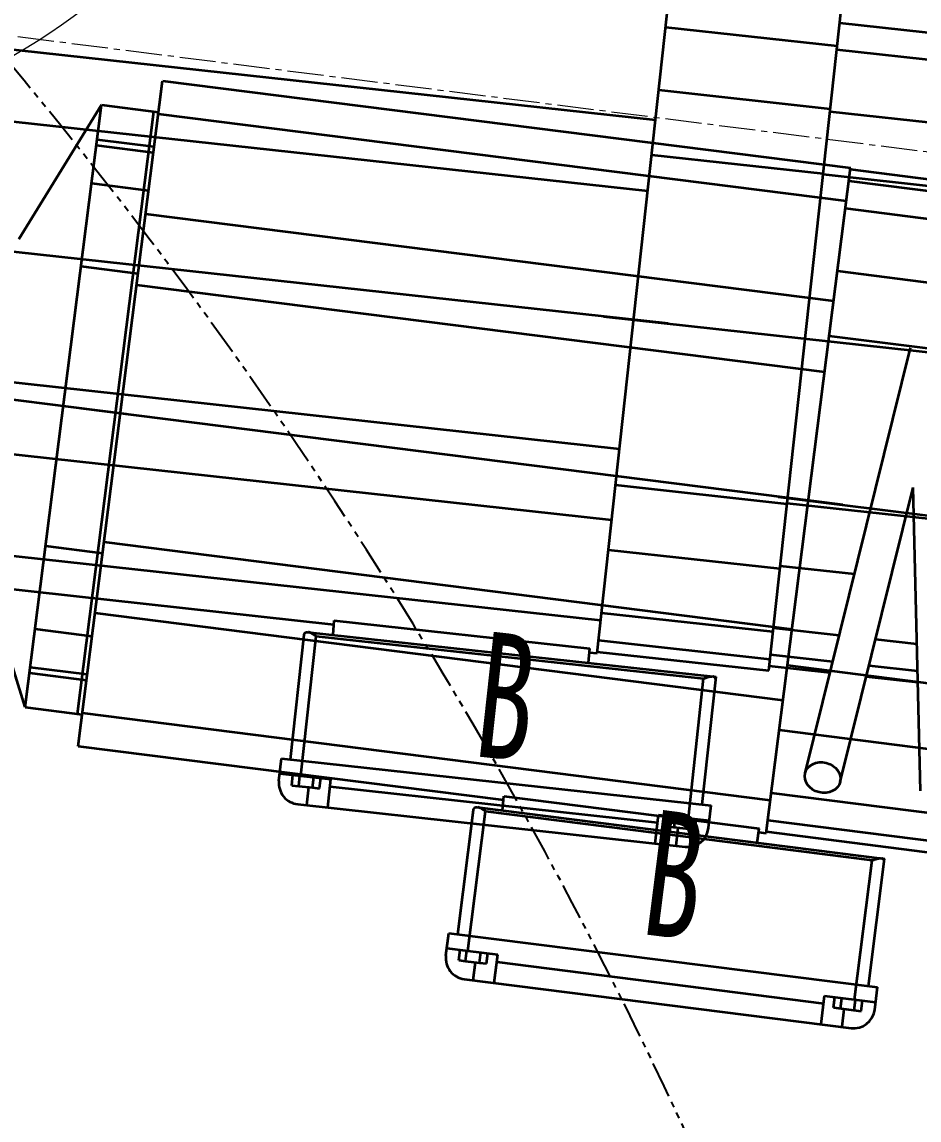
# Model space of a CAD drawing. Header units: millimetres. Extents: x -50460 to 50460, y -35640 to 35640.
# Drawn here: x 18739.2 to 19036, y -4041.1 to -3677.6 of the extents above; entities that cross this region are included whole.
import ezdxf

# ---------------------------------------------------------------- set-up
doc = ezdxf.new("R2010")
doc.units = ezdxf.units.MM
doc.linetypes.add('双点画线', pattern=[22, 12, -2, 2, -2, 2, -2])
doc.linetypes.add('点画线', pattern=[18, 12, -2, 2, -2])
doc.layers.get('0').update_dxf_attribs({"lineweight": 35})
for name, color, linetype, lineweight in [('7', 30, '双点画线', 18), ('CDRAFT0', 7, 'Continuous', 15), ('EB0', 7, 'Continuous', 15), ('EB0_1', 7, 'Continuous', 15), ('中心线层', 1, '点画线', 18), ('尺寸线层', 4, 'Continuous', 18), ('粗实线层', 7, 'Continuous', 15)]:
    doc.layers.add(name, color=color, linetype=linetype, lineweight=lineweight)
doc.styles.get("Standard").update_dxf_attribs({"font": ''})
doc.styles.add('标准', font='', dxfattribs={"width": 0.667})
doc.styles.get('Standard').set_extended_font_data('宋体')
doc.styles.get('标准').set_extended_font_data('宋体')
doc.dimstyles.new('AM_DEMATIC$0', dxfattribs={"dimscale": 120, "dimtxt": 3, "dimasz": 1.5, "dimexe": 1, "dimexo": 0, "dimgap": 1, "dimtad": 1, "dimdsep": 46, "dimtxsty": 'Standard', "dimblk": '_CAXARROW', "dimcen": 0, "dimdle": 3, "dimclrd": 256, "dimclre": 256, "dimclrt": 2, "dimadec": 0, "dimazin": 2, "dimtfac": 0.707107, "dimtdec": 3, "dimtmove": 0, "dimatfit": 3, "dimfxl": 0, "dimfrac": 2, "dimtolj": 1, "dimlwd": 18, "dimarcsym": 0})

# ---------------------------------------------------------------- blocks, each defined once
blk = doc.blocks.new('*X513')
at = {"layer": '尺寸线层', "linetype": 'Continuous', "lineweight": 18, "transparency": 16777216}
for points in [[(22089.95, -1589.73), (22112.45, -1769.73), (22067.45, -1769.73)], [(22089.95, -15589.73), (22112.45, -15409.73), (22067.45, -15409.73)]]:
    blk.add_hatch(color=256, dxfattribs=at).paths.add_polyline_path(points, flags=0)
at = {"layer": '尺寸线层', "transparency": 16777216}
for p, q in [((14580.26, -1589.73), (22209.95, -1589.73)), ((14580.26, -15589.73), (22209.95, -15589.73))]:
    blk.add_line(p, q, dxfattribs=at)
at = {"layer": '尺寸线层', "linetype": 'Continuous', "lineweight": 18, "transparency": 16777216}
blk.add_line((22089.95, -1589.73), (22089.95, -15589.73), dxfattribs=at)
at = {"layer": '尺寸线层', "color": 2, "transparency": 16777216, "insert": (21789.95, -8576.73), "char_height": 360, "width": 2392, "attachment_point": 5, "rotation": 90, "line_spacing_factor": 1.37}
blk.add_mtext('14000', dxfattribs=at)
blk = doc.blocks.new('_CAXARROW')
blk.add_hatch(color=0).paths.add_polyline_path([(0, 0), (-1, 0.125), (-1, -0.125)], flags=0)
blk = doc.blocks.new('*X595')
at = {"layer": 'CDRAFT0', "color": 1, "linetype": 'Continuous', "lineweight": 35}
for p, q in [((456.23, -252.22), (480.42, -31.55)), ((513.04, -257.95), (537.13, -38.27)), ((536.55, -43.52), (653.75, -56.37)), ((478.95, -44.95), (535.71, -51.17)), ((247.45, -50.69), (475.58, -75.7)), ((535.59, -52.34), (652.78, -65.19)), ((476.67, -65.76), (533.43, -71.98)), ((244.87, -74.21), (473, -99.22)), ((533.33, -72.9), (650.53, -85.75)), ((474.32, -87.24), (531.08, -93.46)), ((531.06, -93.66), (648.25, -106.51)), ((479.81, -143.14), (227.22, -115.45)), ((458.39, -140.8), (677.08, -164.77)), ((525.07, -291.95), (559.92, -151.13)), ((235.52, -159.54), (463.65, -184.55)), ((232.94, -183.06), (461.07, -208.07)), ((462.33, -196.54), (519.09, -202.76)), ((536.71, -294.83), (560.83, -197.41)), ((563.26, -297.74), (560.83, -197.41)), ((519.12, -202.55), (636.31, -215.4)), ((229.3, -216.26), (457.43, -241.27)), ((459.98, -218.02), (516.74, -224.24)), ((516.84, -223.32), (541.38, -226.01)), ((228.1, -227.21), (369.13, -242.68)), ((457.7, -238.83), (514.46, -245.05)), ((368.87, -246.17), (369.22, -241.42)), ((369.22, -241.42), (453.88, -250.7)), ((354.79, -287.38), (359.32, -246.13)), ((358.22, -292.79), (363.29, -246.56)), ((359.32, -246.13), (359.33, -246.04)), ((359.33, -246.04), (359.35, -245.95)), ((359.35, -245.95), (359.38, -245.86)), ((359.38, -245.86), (359.42, -245.77)), ((359.42, -245.77), (359.47, -245.69)), ((359.47, -245.69), (359.53, -245.61)), ((359.53, -245.61), (359.6, -245.54)), ((359.6, -245.54), (359.67, -245.47)), ((359.67, -245.47), (359.76, -245.4)), ((359.76, -245.4), (359.85, -245.35)), ((359.85, -245.35), (359.95, -245.3)), ((359.95, -245.3), (360.05, -245.27)), ((360.05, -245.27), (360.17, -245.25)), ((360.17, -245.25), (360.29, -245.24)), ((360.29, -245.24), (360.42, -245.24)), ((360.42, -245.24), (495.61, -260.06)), ((360.92, -245.3), (360.77, -245.28)), ((361.08, -245.34), (360.92, -245.3)), ((361.24, -245.4), (361.08, -245.34)), ((361.4, -245.46), (361.24, -245.4)), ((361.56, -245.54), (361.4, -245.46)), ((361.73, -245.62), (361.56, -245.54)), ((361.9, -245.71), (361.73, -245.62)), ((362.08, -245.81), (361.9, -245.71)), ((362.25, -245.91), (362.08, -245.81)), ((362.43, -246.01), (362.25, -245.91)), ((362.6, -246.12), (362.43, -246.01)), ((362.78, -246.23), (362.6, -246.12)), ((362.95, -246.34), (362.78, -246.23)), ((363.12, -246.45), (362.95, -246.34)), ((363.29, -246.56), (363.12, -246.45)), ((363.29, -246.56), (491.52, -260.62)), ((514.59, -243.88), (536.37, -246.27)), ((453.36, -255.43), (453.88, -250.7)), ((456.7, -247.95), (513.46, -254.18)), ((548.41, -247.59), (562.08, -249.08)), ((453.74, -251.95), (456.23, -252.22)), ((456.28, -251.73), (513.04, -257.95)), ((513.62, -252.7), (534.22, -254.96)), ((513.21, -256.46), (533.3, -258.66)), ((546.26, -256.28), (562.29, -258.04)), ((486.46, -306.84), (491.52, -260.62)), ((490.98, -302.31), (495.61, -260.06)), ((491.52, -260.62), (491.71, -260.55)), ((491.71, -260.55), (491.9, -260.48)), ((491.9, -260.48), (492.1, -260.41)), ((492.1, -260.41), (492.29, -260.34)), ((492.29, -260.34), (492.49, -260.27)), ((492.49, -260.27), (492.68, -260.21)), ((492.68, -260.21), (492.87, -260.15)), ((492.87, -260.15), (493.06, -260.09)), ((493.06, -260.09), (493.25, -260.04)), ((493.25, -260.04), (493.43, -260)), ((493.43, -260), (493.61, -259.96)), ((493.61, -259.96), (493.78, -259.93)), ((493.78, -259.93), (493.95, -259.91)), ((493.95, -259.91), (494.11, -259.91)), ((494.11, -259.91), (494.26, -259.92)), ((494.74, -259.98), (494.61, -259.95)), ((494.86, -260.01), (494.74, -259.98)), ((494.96, -260.06), (494.86, -260.01)), ((495.06, -260.12), (494.96, -260.06)), ((495.15, -260.18), (495.06, -260.12)), ((495.23, -260.26), (495.15, -260.18)), ((495.3, -260.34), (495.23, -260.26)), ((495.35, -260.42), (495.3, -260.34)), ((495.4, -260.51), (495.35, -260.42)), ((495.44, -260.6), (495.4, -260.51)), ((495.47, -260.69), (495.44, -260.6)), ((495.49, -260.78), (495.47, -260.69)), ((495.5, -260.88), (495.49, -260.78)), ((495.51, -260.97), (495.5, -260.88)), ((495.5, -261.06), (495.51, -260.97)), ((545.34, -259.98), (562.39, -261.85)), ((350.99, -294.51), (351.81, -287.05)), ((351.81, -287.05), (493.96, -302.64)), ((351.27, -292.02), (358.22, -292.79)), ((355.24, -295.98), (355.62, -292.5)), ((357.54, -296.23), (357.92, -292.75)), ((358.22, -292.79), (368.16, -293.88)), ((362.13, -296.73), (362.51, -293.26)), ((364.42, -296.99), (364.8, -293.51)), ((367.13, -303.32), (368.16, -293.88)), ((355.24, -295.98), (357.54, -296.23)), ((357.54, -296.23), (362.13, -296.73)), ((360.17, -302.56), (360.83, -296.59)), ((362.13, -296.73), (364.42, -296.99)), ((367.89, -296.36), (476.24, -308.24)), ((357.19, -302.23), (485.42, -316.29)), ((365.39, -303.13), (365.39, -303.13)), ((366.06, -303.2), (366.06, -303.2)), ((378.1, -304.52), (378.1, -304.52)), ((493.14, -310.09), (493.96, -302.64)), ((391.1, -305.95), (391.1, -305.95)), ((392.36, -306.08), (392.36, -306.08)), ((475.48, -315.2), (476.52, -305.75)), ((476.52, -305.75), (493.41, -307.61)), ((479.5, -309.6), (479.88, -306.12)), ((481.79, -309.85), (482.17, -306.37)), ((486.38, -310.36), (486.76, -306.88)), ((488.68, -310.61), (489.06, -307.13)), ((421.84, -309.32), (421.84, -309.32)), ((479.5, -309.6), (488.68, -310.61)), ((482.44, -315.96), (483.09, -310))]:
    blk.add_line(p, q, dxfattribs=at)
for centre, start, end in [((357.95, -295.27), 173.7431, 263.7431), ((486.18, -309.33), 263.7431, 353.7431)]:
    blk.add_arc(centre, 7, start, end, dxfattribs=at)
blk.add_ellipse((530.89, -293.39), major_axis=(-5.82, 1.44), ratio=0.835479, dxfattribs=at)
at = {"layer": 'CDRAFT0', "color": 1, "linetype": 'Continuous', "lineweight": 35, "insert": (419.16, -244.84), "char_height": 41.6, "width": 52.1702, "attachment_point": 1, "rotation": 353.7431, "line_spacing_factor": 1.15057, "style": '标准'}
blk.add_mtext('\\T1.1;B', dxfattribs=at)
blk = doc.blocks.new('*X593')
at = {"layer": '尺寸线层'}
blk.add_blockref('*X595', (3196.17, -531), dxfattribs=at)
blk = doc.blocks.new('*X566')
at = {"layer": 'EB0'}
blk.add_blockref('*X593', (-3215.73, 352.57), dxfattribs=at)
blk = doc.blocks.new('*X625')
at = {"layer": 'EB0_1'}
blk.add_arc((-19.84, 2.51), 195, 262.7792, 82.7792, dxfattribs=at)
blk = doc.blocks.new('*X628')
at = {"layer": 'CDRAFT0', "color": 1, "linetype": 'Continuous', "lineweight": 35}
for p, q in [((224.24, -231.02), (252.14, -10.78)), ((252.14, -10.78), (479.82, -39.63)), ((204.68, -63.23), (231.98, -18.81)), ((206.71, -218.21), (231.98, -18.81)), ((224.07, -220.41), (249.34, -21.01)), ((231.98, -18.81), (250.83, -21.2)), ((250.76, -21.71), (478.44, -50.56)), ((230.29, -32.12), (249.14, -34.51)), ((230.53, -30.2), (249.38, -32.59)), ((451.92, -259.86), (479.82, -39.63)), ((479.76, -40.12), (536.41, -47.3)), ((228.69, -44.75), (247.54, -47.14)), ((479.28, -43.89), (535.93, -51.06)), ((478.13, -53), (534.78, -60.17)), ((246.56, -54.84), (474.24, -83.69)), ((225.21, -72.22), (244.06, -74.61)), ((475.5, -73.77), (532.15, -80.94)), ((243.59, -78.32), (471.27, -107.17)), ((472.78, -95.2), (529.43, -102.38)), ((240.23, -121.16), (162.75, -111.34)), ((477.33, -151.2), (225.25, -119.26)), ((455.95, -148.49), (674.21, -176.14)), ((232.8, -163.48), (460.48, -192.32)), ((213.48, -164.8), (232.33, -167.18)), ((206.71, -218.21), (191.35, -168.39)), ((229.82, -186.96), (457.5, -215.8)), ((210, -192.27), (228.85, -194.66)), ((208.16, -206.82), (227, -209.21)), ((208.4, -204.9), (227.25, -207.28)), ((458.96, -204.29), (515.61, -211.46)), ((206.71, -218.21), (225.56, -220.6)), ((225.63, -220.08), (453.31, -248.93)), ((456.25, -225.72), (512.89, -232.9)), ((224.24, -231.02), (364.99, -248.85)), ((453.62, -246.49), (510.26, -253.67)), ((364.67, -252.34), (365.11, -247.6)), ((365.11, -247.6), (449.6, -258.3)), ((349.91, -293.31), (355.12, -252.14)), ((353.25, -298.77), (359.09, -252.64)), ((355.12, -252.14), (355.14, -252.05)), ((355.14, -252.05), (355.16, -251.96)), ((355.16, -251.96), (355.2, -251.87)), ((355.2, -251.87), (355.24, -251.79)), ((355.24, -251.79), (355.29, -251.7)), ((355.29, -251.7), (355.35, -251.62)), ((355.35, -251.62), (355.41, -251.55)), ((355.41, -251.55), (355.49, -251.48)), ((355.49, -251.48), (355.58, -251.42)), ((355.58, -251.42), (355.67, -251.37)), ((355.67, -251.37), (355.77, -251.32)), ((355.77, -251.32), (355.88, -251.29)), ((355.88, -251.29), (355.99, -251.27)), ((355.99, -251.27), (356.11, -251.26)), ((356.11, -251.26), (356.24, -251.27)), ((356.24, -251.27), (491.16, -268.36)), ((356.74, -251.34), (356.59, -251.31)), ((356.9, -251.38), (356.74, -251.34)), ((357.06, -251.44), (356.9, -251.38)), ((357.22, -251.51), (357.06, -251.44)), ((357.38, -251.58), (357.22, -251.51)), ((357.55, -251.67), (357.38, -251.58)), ((357.72, -251.76), (357.55, -251.67)), ((357.89, -251.86), (357.72, -251.76)), ((358.06, -251.97), (357.89, -251.86)), ((358.24, -252.08), (358.06, -251.97)), ((358.41, -252.19), (358.24, -252.08)), ((358.58, -252.3), (358.41, -252.19)), ((358.76, -252.41), (358.58, -252.3)), ((358.93, -252.53), (358.76, -252.41)), ((359.09, -252.64), (358.93, -252.53)), ((359.09, -252.64), (487.07, -268.85)), ((452.46, -255.6), (509.11, -262.78)), ((449, -263.02), (449.6, -258.3)), ((449.44, -259.55), (451.92, -259.86)), ((451.98, -259.37), (508.63, -266.55)), ((481.23, -314.98), (487.07, -268.85)), ((485.82, -310.53), (491.16, -268.36)), ((487.07, -268.85), (487.26, -268.79)), ((487.26, -268.79), (487.45, -268.72)), ((487.45, -268.72), (487.65, -268.65)), ((487.65, -268.65), (487.84, -268.59)), ((487.84, -268.59), (488.04, -268.52)), ((488.04, -268.52), (488.24, -268.46)), ((488.24, -268.46), (488.43, -268.4)), ((488.43, -268.4), (488.62, -268.35)), ((488.62, -268.35), (488.81, -268.3)), ((488.81, -268.3), (488.99, -268.26)), ((488.99, -268.26), (489.17, -268.23)), ((489.17, -268.23), (489.34, -268.2)), ((489.34, -268.2), (489.51, -268.19)), ((489.51, -268.19), (489.67, -268.18)), ((489.67, -268.18), (489.82, -268.19)), ((490.3, -268.26), (490.17, -268.24)), ((490.41, -268.3), (490.3, -268.26)), ((490.52, -268.35), (490.41, -268.3)), ((490.62, -268.41), (490.52, -268.35)), ((490.7, -268.48), (490.62, -268.41)), ((490.78, -268.55), (490.7, -268.48)), ((490.85, -268.63), (490.78, -268.55)), ((490.9, -268.72), (490.85, -268.63)), ((490.95, -268.8), (490.9, -268.72)), ((490.99, -268.9), (490.95, -268.8)), ((491.02, -268.99), (490.99, -268.9)), ((491.03, -269.08), (491.02, -268.99)), ((491.04, -269.17), (491.03, -269.08)), ((491.05, -269.27), (491.04, -269.17)), ((491.04, -269.36), (491.05, -269.27)), ((345.99, -300.37), (346.93, -292.93)), ((346.93, -292.93), (488.8, -310.9)), ((346.3, -297.89), (353.25, -298.77)), ((350.21, -301.91), (350.65, -298.44)), ((352.5, -302.2), (352.94, -298.73)), ((353.25, -298.77), (363.17, -300.03)), ((357.08, -302.78), (357.52, -299.31)), ((359.37, -303.07), (359.81, -299.6)), ((361.97, -309.45), (363.17, -300.03)), ((350.21, -301.91), (352.5, -302.2)), ((352.5, -302.2), (357.08, -302.78)), ((355.03, -308.57), (355.78, -302.62)), ((357.08, -302.78), (359.37, -303.07)), ((362.85, -302.51), (470.99, -316.21)), ((352.05, -308.2), (480.03, -324.41)), ((360.24, -309.23), (360.24, -309.23)), ((360.91, -309.32), (360.91, -309.32)), ((372.93, -310.84), (372.93, -310.84)), ((385.9, -312.48), (385.9, -312.48)), ((487.86, -318.34), (488.8, -310.9)), ((387.15, -312.64), (387.15, -312.64)), ((470.11, -323.15), (471.3, -313.73)), ((471.3, -313.73), (488.17, -315.86)), ((474.22, -317.63), (474.66, -314.15)), ((476.51, -317.92), (476.95, -314.44)), ((481.09, -318.5), (481.53, -315.02)), ((483.38, -318.79), (483.82, -315.31)), ((416.57, -316.37), (416.57, -316.37)), ((474.22, -317.63), (483.38, -318.79)), ((477.05, -324.03), (477.81, -318.08))]:
    blk.add_line(p, q, dxfattribs=at)
for centre, start, end in [((352.93, -301.25), 172.7792, 262.7792), ((480.91, -317.47), 262.7792, 352.7792)]:
    blk.add_arc(centre, 7, start, end, dxfattribs=at)
at = {"layer": 'CDRAFT0', "color": 1, "linetype": 'Continuous', "lineweight": 35, "insert": (414.98, -251.85), "char_height": 41.6, "width": 52.1702, "attachment_point": 1, "rotation": 352.7792, "line_spacing_factor": 1.15057, "style": '标准'}
blk.add_mtext('\\T1.1;B', dxfattribs=at)
blk = doc.blocks.new('*X626')
at = {"layer": '尺寸线层'}
blk.add_blockref('*X628', (3186.78, -584.69), dxfattribs=at)
blk = doc.blocks.new('*X599')
at = {"layer": '中心线层', "linetype": '点画线', "lineweight": 18}
blk.add_line((-4371.85, 402.71), (813.48, -254.27), dxfattribs=at)
at = {"layer": 'EB0'}
blk.add_blockref('*X626', (-3209.34, 406.62), dxfattribs=at)
at = {"layer": '粗实线层'}
blk.add_blockref('*X625', (104.17, -13.2), dxfattribs=at)

msp = doc.modelspace()

# ---------------------------------------------------------------- linework, layer by layer
at = {"layer": '7', "linetype": '双点画线', "lineweight": 25}
msp.add_arc((17505.258, -4714.726), 1600, 0, 90, dxfattribs=at)

# ---------------------------------------------------------------- dimensions: what is measured, and where the dimension line sits
at = {"layer": '尺寸线层'}
dim = msp.add_linear_dim(base=(22089.946, -15589.726), p1=(14580.258, -1589.726), p2=(14580.258, -15589.726), angle=270, dimstyle='AM_DEMATIC$0', override={"dimsah": 1, "dimtfill": 1, "dimtzin": 8}, dxfattribs=at)
dim.commit()
dim.dimension.update_dxf_attribs({"geometry": '*X513', "text_midpoint": (22089.946, -8589.726)})

# ---------------------------------------------------------------- next in the draw order: block references
msp.add_blockref('*X566', (18492.798, -3455.852), dxfattribs=at)

# ---------------------------------------------------------------- next in the draw order: block references
msp.add_blockref('*X599', (18556.05, -3508.146), dxfattribs=at)

doc.saveas('drawing.dxf')
